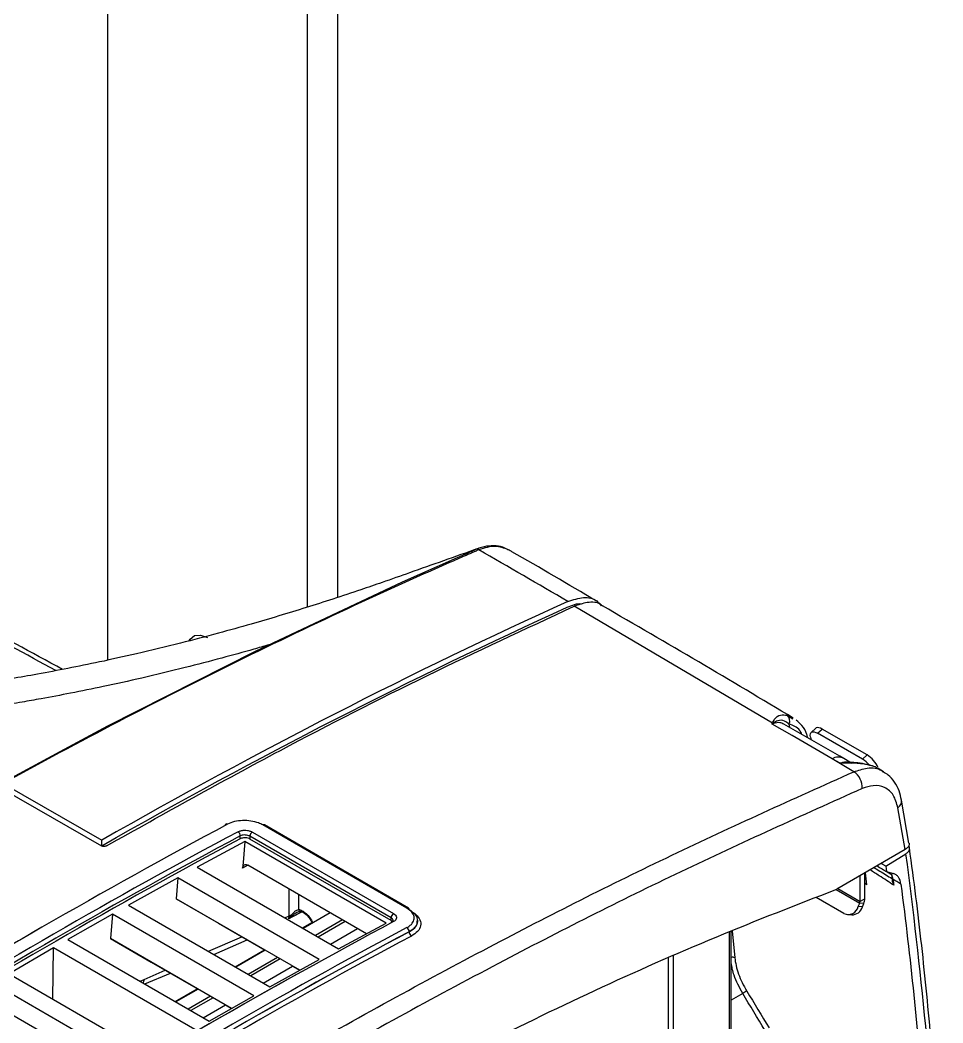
# Model space of a CAD drawing. Extents: x 14.8 to 109.8, y 1.6 to 86.6.
# Drawn here: x 24.509 to 28.592, y 70.507 to 74.945 of the extents above; entities that cross this region are included whole.
import ezdxf

# ---------------------------------------------------------------- set-up
doc = ezdxf.new("R2010")
doc.units = 0
doc.header["$MEASUREMENT"] = 0
doc.layers.add('OBJECT', color=7, linetype='CONTINUOUS')

msp = doc.modelspace()

# ---------------------------------------------------------------- linework, layer by layer
at = {"layer": 'OBJECT'}
for p, q in [((24.8962, 76.8564), (24.8962, 72.1124)), ((25.9144, 76.6277), (25.9144, 72.39)), ((25.78, 76.5501), (25.78, 72.3469)), ((26.5262, 72.6031), (26.5384, 72.6055)), ((27.8378, 71.8341), (26.9602, 72.3508)), ((27.9026, 71.8686), (27.9286, 71.8532)), ((27.9113, 71.8298), (27.9136, 71.816)), ((28.0299, 71.8112), (28.0094, 71.793)), ((28.0382, 71.7891), (28.0587, 71.8073)), ((28.2567, 71.693), (28.0587, 71.8073)), ((28.0068, 71.7726), (28.0101, 71.7603)), ((28.2362, 71.6748), (28.0382, 71.7891)), ((24.4521, 71.5822), (24.686, 71.708)), ((28.1983, 71.6189), (28.102, 71.6765)), ((28.1372, 71.6567), (28.102, 71.6765)), ((28.188, 71.6575), (28.1538, 71.6773)), ((28.2567, 71.693), (28.2362, 71.6748)), ((28.3302, 71.6187), (28.306, 71.6331)), ((24.432, 71.5689), (24.8704, 71.3158)), ((24.4335, 71.5425), (24.8697, 71.2907)), ((28.442, 71.3026), (28.4095, 71.4928)), ((28.4253, 71.2751), (28.3933, 71.4599)), ((26.2208, 71.0153), (25.5832, 71.3834)), ((26.2278, 71.0158), (25.5903, 71.3838)), ((24.8704, 71.2913), (24.8704, 71.3158)), ((25.5043, 71.3099), (25.2934, 71.1963)), ((25.4838, 71.3223), (25.4838, 71.335)), ((26.1292, 70.9492), (25.5043, 71.3099)), ((26.151, 70.9729), (25.5262, 71.3335)), ((25.5262, 71.3335), (25.5262, 71.3213)), ((26.1506, 70.9609), (25.5262, 71.3213)), ((25.5373, 71.3519), (26.162, 70.9913)), ((28.4253, 71.2751), (28.1228, 71.099)), ((28.3395, 71.2005), (28.4288, 71.2557)), ((25.2934, 71.1963), (25.9183, 70.8356)), ((25.5176, 71.2048), (25.494, 71.1924)), ((26.0419, 70.9022), (25.517, 71.2052)), ((28.3006, 71.2025), (28.3062, 71.1993)), ((28.3062, 71.1991), (28.3054, 71.2053)), ((28.3395, 71.2005), (28.3425, 71.1773)), ((28.3459, 71.1763), (28.3684, 71.1634)), ((25.2078, 71.1495), (24.9893, 71.0283)), ((25.2078, 71.1495), (25.1996, 71.0567)), ((25.8327, 70.7888), (25.2078, 71.1495)), ((28.2256, 71.0451), (28.2256, 71.1589)), ((28.2468, 71.0573), (28.2468, 71.1712)), ((28.3685, 71.1568), (28.3623, 71.1696)), ((28.3714, 71.1431), (28.3715, 71.1423)), ((28.1204, 71.0981), (28.2242, 71.0381)), ((28.1275, 71.1017), (28.2256, 71.0451)), ((28.2563, 71.1192), (28.2468, 71.1249)), ((25.1996, 71.0567), (25.3867, 70.9487)), ((25.7466, 70.741), (25.1996, 71.0567)), ((25.7419, 71.0754), (25.7419, 71.0095)), ((28.1545, 70.9923), (28.032, 71.0631)), ((28.2468, 71.0573), (28.2256, 71.0451)), ((24.9893, 71.0283), (25.6143, 70.6675)), ((28.2181, 71.0225), (28.2242, 71.0381)), ((28.2365, 71.0209), (28.2181, 71.0225)), ((28.2426, 71.0365), (28.2242, 71.0381)), ((28.2365, 71.0209), (28.2426, 71.0365)), ((24.9183, 70.9884), (24.7212, 70.8762)), ((24.9183, 70.9884), (24.9089, 70.881)), ((25.5434, 70.6276), (24.9183, 70.9884)), ((25.681, 70.9726), (25.6995, 70.9807)), ((25.6986, 70.9688), (25.6995, 70.9807)), ((25.8815, 70.9948), (25.762, 70.9258)), ((25.7958, 70.961), (25.8026, 70.9492)), ((25.7981, 70.9621), (25.8048, 70.9505)), ((25.9361, 70.9632), (25.8167, 70.8943)), ((25.948, 70.9564), (25.8285, 70.8874)), ((26.1506, 70.9609), (26.151, 70.9729)), ((26.2675, 70.9593), (26.2675, 70.9606)), ((28.1704, 70.9873), (28.1887, 70.9856)), ((25.3867, 70.9487), (25.5942, 70.8289)), ((25.7586, 70.9278), (25.8008, 70.9522)), ((25.8831, 70.8559), (26.0026, 70.9249)), ((25.9183, 70.8356), (26.1292, 70.9492)), ((26.2309, 70.9103), (26.2308, 70.9108)), ((27.6461, 70.9103), (27.6461, 69.1789)), ((27.6555, 70.22), (27.6555, 70.914)), ((27.6594, 70.9156), (27.6716, 70.7958)), ((24.7212, 70.8762), (25.3466, 70.5152)), ((24.9089, 70.881), (25.0889, 70.777)), ((25.4451, 70.5714), (24.9089, 70.881)), ((25.3426, 70.8243), (25.4902, 70.889)), ((25.3669, 70.8103), (25.5138, 70.8753)), ((24.6576, 70.8395), (24.4605, 70.7245)), ((24.6541, 70.6127), (24.6576, 70.8395)), ((25.283, 70.4784), (24.6576, 70.8395)), ((25.461, 70.756), (25.5907, 70.8309)), ((25.5942, 70.8289), (25.4644, 70.754)), ((25.0889, 70.777), (25.2966, 70.6571)), ((25.6488, 70.7974), (25.5191, 70.7225)), ((25.6607, 70.7905), (25.5309, 70.7156)), ((25.6143, 70.6675), (25.8327, 70.7888)), ((25.6523, 70.7954), (25.6607, 70.7905)), ((27.3789, 65.9685), (27.3789, 70.795)), ((27.4001, 65.9562), (27.4001, 70.8044)), ((25.0582, 70.6997), (25.1518, 70.7407)), ((25.5855, 70.6841), (25.7153, 70.759)), ((25.7187, 70.757), (25.7466, 70.7409)), ((24.4605, 70.7245), (25.0862, 70.3632)), ((25.0407, 70.6918), (25.0582, 70.6997)), ((25.0609, 70.6801), (25.1751, 70.7273)), ((25.0153, 70.3212), (24.3895, 70.6825)), ((25.1952, 70.6026), (25.2932, 70.6591)), ((25.2966, 70.6571), (25.1987, 70.6006)), ((25.3512, 70.6256), (25.2533, 70.569)), ((25.3631, 70.6188), (25.2651, 70.5622)), ((25.3466, 70.5152), (25.5434, 70.6276)), ((25.3547, 70.6236), (25.3631, 70.6188)), ((27.7066, 70.6376), (27.6555, 70.6087)), ((24.3881, 70.5935), (24.9391, 70.2754)), ((25.3198, 70.5307), (25.4177, 70.5872)), ((25.4212, 70.5852), (25.4451, 70.5714))]:
    msp.add_line(p, q, dxfattribs=at)
at = {"layer": 'OBJECT', "flags": 128}
for points in [[(24.686, 71.708), (24.8978, 71.8219), (25.5504, 72.153), (26.2013, 72.4593), (26.5214, 72.601), (26.5214, 72.601), (26.5214, 72.601)], [(25.2578, 72.1992), (25.2616, 72.2054), (25.2813, 72.2211), (25.3079, 72.2235), (25.3381, 72.2122)], [(28.102, 71.6765), (27.9253, 71.7786), (27.8367, 71.8297)], [(28.1538, 71.6773), (28.1368, 71.6871), (27.8891, 71.8301)], [(28.0068, 71.7726), (28.0054, 71.7801), (28.0058, 71.7864), (28.0078, 71.7913), (28.0114, 71.7944), (28.0165, 71.7958), (28.0228, 71.7954), (28.0301, 71.7931), (28.0382, 71.7891)], [(28.0587, 71.8073), (28.0506, 71.8113), (28.0433, 71.8135), (28.037, 71.814), (28.0319, 71.8126), (28.0299, 71.8112)], [(25.5043, 71.3099), (25.4962, 71.2172), (25.494, 71.1924)], [(28.3395, 71.2005), (28.3261, 71.2085), (28.3187, 71.213)], [(28.3425, 71.1773), (28.3465, 71.1762), (28.3734, 71.1686)], [(25.6995, 70.9807), (25.6995, 71.0288), (25.6995, 71.0998)], [(25.0582, 70.6997), (25.0561, 70.6903), (25.0537, 70.6843)]]:
    msp.add_lwpolyline(points, dxfattribs=at)
at = {"layer": 'OBJECT'}
for centre, radius, start, end in [((26.5301, 72.5877), 0.0158, 55.2265, 104.2421), ((-29.2157, -26.3326), 112.186, 61.295009, 61.525806), ((27.8841, 71.8441), 0.0307, 332.2975, 52.9476), ((27.8332, 71.7997), 0.0348, 76.4733, 82.3696), ((28.1286, 71.6265), 0.0567, 63.6726, 118.0219), ((28.1708, 71.5675), 0.1257, 39.9778, 58.6538), ((28.1886, 71.5818), 0.1304, 25.3442, 58.5106), ((28.1519, 71.5489), 0.084, 357.0649, 56.4471), ((28.3749, 71.4897), 0.0351, 301.6889, 4.9809), ((25.4235, 71.3815), 0.00686, 52.3929, 185.8771), ((25.4614, 71.3346), 0.0224, 1.0036, 57.0343), ((25.5872, 71.3773), 0.00728, 64.9505, 123.0671), ((25.5492, 71.3323), 0.023, 121.2043, 176.8967), ((28.3647, 71.1339), 0.0125, 57.6121, 78.0348), ((28.3637, 71.1341), 0.0141, 59.1916, 74.3631), ((28.2061, 71.0455), 0.0195, 337.9777, 358.8906), ((28.1883, 71.0585), 0.0586, 337.9781, 358.8929), ((25.7525, 71.0115), 0.0108, 190.9128, 255.375), ((26.2248, 71.0092), 0.00728, 64.9505, 123.0671), ((26.2237, 71.0098), 0.00731, 354.8753, 55.1604), ((28.1739, 71.0335), 0.0456, 244.7493, 345.9979), ((28.1889, 71.0353), 0.0497, 269.7601, 343.1175), ((25.7176, 70.9494), 0.0361, 102.811, 120.0815), ((25.7238, 70.9985), 0.0198, 224.2614, 237.5789), ((25.7925, 70.9706), 0.0102, 288.5589, 303.576), ((26.1739, 70.9716), 0.023, 121.2043, 176.8967), ((26.1585, 70.9503), 0.00753, 121.9348, 183.8045), ((26.1576, 70.9496), 0.0077, 55.02, 113.4848), ((26.2085, 70.9104), 0.0224, 0.9865, 57.0317), ((26.2532, 70.9107), 0.0224, 180.9863, 237.0315), ((27.662, 70.7772), 0.0209, 62.7571, 108.1698), ((27.7922, 70.5123), 0.1517, 116.2901, 124.3271)]:
    msp.add_arc(centre, radius, start, end, dxfattribs=at)
for centre, major_axis, ratio, start_param, end_param in [((24.391, 46.5395), (14.6122, 26.2034), 0.567218, 0.654634, 0.753888), ((24.2354, 46.6237), (15.3995, 25.7835), 0.567225, 0.755018, 0.832465), ((25.0281, 46.1661), (14.6132, 26.2373), 0.587362, 0.737859, 0.814708), ((25.0387, 46.1602), (14.6057, 26.2243), 0.587367, 0.737854, 0.814704), ((25.0387, 46.16), (14.5984, 26.2112), 0.587367, 0.737844, 0.814714), ((24.9761, 46.1961), (15.3995, 25.7835), 0.567225, 0.755317, 0.832166), ((24.2248, 46.6301), (15.392, 25.7705), 0.56722, 0.793744, 0.832469), ((25.7688, 45.7385), (14.6132, 26.2373), 0.587362, 0.73756, 0.815007), ((25.7794, 45.7326), (14.6057, 26.2243), 0.587367, 0.737555, 0.815002), ((25.7794, 45.7322), (14.6057, 26.2243), 0.587367, 0.737555, 0.815002), ((25.79, 45.7263), (14.5982, 26.2113), 0.587372, 0.737551, 0.814998), ((24.9655, 46.2025), (15.392, 25.7705), 0.56722, 0.775183, 0.83217)]:
    msp.add_ellipse(centre, major_axis=major_axis, ratio=ratio, start_param=start_param, end_param=end_param, dxfattribs=at)
for points, knots in [([(24.697, 72.0715), (24.4231, 72.2207), (23.86, 72.5274), (22.9973, 72.9849), (22.1116, 73.4456), (21.4345, 73.7905), (21.053, 73.982), (20.9714, 74.023)], [0, 0, 0, 0, 0.22458, 0.461566, 0.69855, 0.935534, 1, 1, 1, 1]), ([(26.5378, 72.6073), (26.4859, 72.5889), (26.3848, 72.5531), (26.2428, 72.5023), (26.1213, 72.4597), (26.006, 72.4201), (25.8955, 72.3835), (25.7746, 72.3449), (25.6536, 72.3078), (25.5244, 72.2699), (25.3796, 72.2294), (25.2109, 72.1852), (25.0353, 72.1428), (24.8689, 72.1059), (24.7225, 72.076), (24.5926, 72.0514), (24.4634, 72.0289), (24.3218, 72.0064), (24.1551, 71.9825), (24.0339, 71.9687), (23.9703, 71.9614)], [0, 0, 0, 0, 0.062756, 0.122508, 0.170719, 0.207762, 0.25787, 0.30538, 0.35342, 0.401741, 0.458571, 0.523976, 0.599329, 0.662813, 0.716271, 0.767528, 0.811397, 0.863487, 0.928293, 1, 1, 1, 1]), ([(26.5391, 72.6007), (26.5336, 72.5985), (26.5283, 72.5961), (26.5175, 72.5914), (26.5013, 72.5844), (26.4634, 72.5679), (26.3878, 72.5348), (26.3229, 72.506), (26.193, 72.448), (26.1064, 72.4087), (25.8466, 72.2888), (25.6732, 72.2063), (25.1527, 71.951), (24.8051, 71.7705), (24.4576, 71.5799)], [0, 0, 0, 0, 0.007813, 0.007813, 0.015625, 0.03125, 0.0625, 0.125, 0.125, 0.25, 0.25, 0.5, 0.5, 1, 1, 1, 1]), ([(26.6668, 72.6011), (26.6626, 72.6038), (26.6475, 72.6138), (26.6154, 72.6195), (26.5727, 72.618), (26.5414, 72.6094), (26.5234, 72.6019), (26.521, 72.6009)], [0, 0, 0, 0, 0.10613, 0.383721, 0.66587, 0.955102, 1, 1, 1, 1]), ([(26.5214, 72.601), (26.5214, 72.601), (26.5214, 72.601), (26.5214, 72.601), (26.523, 72.6017), (26.5246, 72.6024), (26.5262, 72.6031)], [-0.00000006, -0.00000006, -0.00000006, -0.00000006, 0, 0, 0, 0.0001812267, 0.0001812267, 0.0001812267, 0.0001812267]), ([(26.6694, 72.6006), (26.651, 72.6083), (26.6134, 72.6238), (26.5642, 72.6085), (26.5391, 72.6007)], [0, 0, 0, 0, 0.490939, 1, 1, 1, 1]), ([(27.0582, 72.3751), (26.9346, 72.4478), (26.8058, 72.5236), (26.675, 72.5984), (26.6698, 72.6014)], [0, 0, 0, 0, 0.959944, 1, 1, 1, 1]), ([(26.9328, 72.3724), (26.9564, 72.3801), (27.0035, 72.3954), (27.0553, 72.3849), (27.0743, 72.3605), (27.0805, 72.3525)], [0, 0, 0, 0, 0.402692, 0.805386, 1, 1, 1, 1]), ([(24.8911, 71.2905), (25.1479, 71.4339), (25.6219, 71.6985), (26.3119, 72.0496), (26.744, 72.2504), (26.9602, 72.3508)], [0, 0, 0, 0, 0.371392, 0.685542, 1, 1, 1, 1]), ([(26.93, 72.3464), (26.9524, 72.3561), (26.9762, 72.3664), (26.9949, 72.3612), (26.9961, 72.3609)], [0, 0, 0, 0, 0.938777, 1, 1, 1, 1]), ([(27.0857, 72.3519), (27.0837, 72.3538), (27.0669, 72.3698), (27.0225, 72.3718), (26.9796, 72.3574), (26.9602, 72.3508)], [0, 0, 0, 0, 0.067802, 0.577498, 1, 1, 1, 1]), ([(27.9303, 71.8562), (27.7914, 71.9392), (27.5123, 72.1057), (27.2287, 72.2703), (27.0864, 72.353)], [0, 0, 0, 0, 0.497961, 1, 1, 1, 1]), ([(25.6077, 72.18), (25.5861, 72.1736), (25.5178, 72.1536), (25.3952, 72.1198), (25.2302, 72.0767), (25.0555, 72.0345), (24.8864, 71.9971), (24.7378, 71.9669), (24.618, 71.9443), (24.5134, 71.926), (24.4123, 71.9092), (24.2878, 71.8903), (24.1424, 71.8701), (24.0369, 71.8582), (23.983, 71.8521)], [0, 0, 0, 0, 0.041024, 0.129957, 0.231364, 0.350935, 0.455997, 0.544818, 0.624905, 0.675845, 0.736191, 0.809301, 0.902436, 1, 1, 1, 1]), ([(27.8378, 71.8341), (27.841, 71.8401), (27.8498, 71.8569), (27.8698, 71.8725), (27.8927, 71.8698), (27.9026, 71.8686)], [0, 0, 0, 0, 0.242075, 0.675295, 1, 1, 1, 1]), ([(27.9113, 71.8298), (27.9049, 71.8347), (27.8889, 71.8471), (27.8661, 71.8483), (27.8481, 71.8376), (27.8413, 71.8335)], [0, 0, 0, 0, 0.28791, 0.730283, 1, 1, 1, 1]), ([(27.9943, 71.7694), (27.9931, 71.7744), (27.9883, 71.7952), (27.9719, 71.8229), (27.9523, 71.8396), (27.9436, 71.847)], [0, 0, 0, 0, 0.151341, 0.62546, 1, 1, 1, 1]), ([(27.8885, 71.829), (27.8828, 71.832), (27.8696, 71.8387), (27.8503, 71.8352), (27.8386, 71.8305), (27.8367, 71.8297)], [0, 0, 0, 0, 0.394367, 0.902126, 1, 1, 1, 1]), ([(27.8367, 71.8297), (27.8368, 71.8298), (27.8371, 71.8312), (27.8374, 71.8327), (27.8378, 71.8341)], [0, 0, 0, 0, 0.042902, 1, 1, 1, 1]), ([(27.8413, 71.8335), (27.8402, 71.8326), (27.8387, 71.8314), (27.8372, 71.8301), (27.8368, 71.8298), (27.8367, 71.8297)], [0, 0, 0, 0, 0.735219, 0.953666, 1, 1, 1, 1]), ([(27.9684, 71.7843), (27.9655, 71.7905), (27.9534, 71.8155), (27.9294, 71.8236), (27.9113, 71.8298)], [0, 0, 0, 0, 0.245641, 1, 1, 1, 1]), ([(28.1372, 71.6567), (28.139, 71.6574), (28.1504, 71.6621), (28.1692, 71.6657), (28.1818, 71.6593), (28.1873, 71.6565)], [0, 0, 0, 0, 0.090621, 0.603663, 1, 1, 1, 1]), ([(23.0587, 68.6518), (23.3521, 68.8584), (23.9395, 69.2721), (24.8225, 69.8393), (25.705, 70.3671), (26.5614, 70.8366), (27.3934, 71.2573), (27.9298, 71.4983), (28.1983, 71.6189)], [0, 0, 0, 0, 0.171879, 0.344058, 0.51475, 0.685735, 0.842753, 1, 1, 1, 1]), ([(28.1372, 71.6567), (28.1374, 71.6567), (28.1378, 71.6568), (28.1392, 71.6571), (28.143, 71.6579), (28.1567, 71.6605), (28.1688, 71.6602), (28.1785, 71.66)], [0, 0, 0, 0, 0.01038, 0.031401, 0.093583, 0.282001, 1, 1, 1, 1]), ([(28.2872, 71.642), (28.2757, 71.6452), (28.2488, 71.6528), (28.1942, 71.6578), (28.1543, 71.6577), (28.1374, 71.6567), (28.1372, 71.6567)], [0, 0, 0, 0, 0.302737, 0.709119, 0.997003, 1, 1, 1, 1]), ([(28.2833, 71.6436), (28.2824, 71.644), (28.2723, 71.6479), (28.2469, 71.6534), (28.2115, 71.6587), (28.1873, 71.6596), (28.1785, 71.6599)], [0, 0, 0, 0, 0.035046, 0.405644, 0.782812, 1, 1, 1, 1]), ([(28.1983, 71.6189), (28.2182, 71.6252), (28.2622, 71.6392), (28.3083, 71.6361), (28.3261, 71.6193), (28.3285, 71.6169)], [0, 0, 0, 0, 0.41712, 0.918858, 1, 1, 1, 1]), ([(28.3046, 71.6312), (28.3023, 71.6336), (28.2974, 71.6388), (28.2907, 71.6409), (28.2872, 71.642)], [0, 0, 0, 0, 0.4773987, 1, 1, 1, 1]), ([(28.4089, 71.4925), (28.4061, 71.5066), (28.4002, 71.536), (28.3796, 71.5734), (28.3558, 71.6025), (28.3362, 71.6135), (28.3288, 71.6176)], [0, 0, 0, 0, 0.265404, 0.553116, 0.830882, 1, 1, 1, 1]), ([(28.2357, 71.5446), (27.9682, 71.4244), (27.4328, 71.1839), (26.6028, 70.7643), (25.7477, 70.2955), (24.8674, 69.7691), (23.9857, 69.2027), (23.3994, 68.7899), (23.106, 68.5833)], [0, 0, 0, 0, 0.157018, 0.314265, 0.484956, 0.655942, 0.827821, 1, 1, 1, 1]), ([(28.3933, 71.4599), (28.3876, 71.4797), (28.3763, 71.5192), (28.3364, 71.5524), (28.2878, 71.5621), (28.252, 71.5501), (28.2357, 71.5446)], [0, 0, 0, 0, 0.261052, 0.522109, 0.783053, 1, 1, 1, 1]), ([(25.5832, 71.3834), (25.5772, 71.3865), (25.5618, 71.3943), (25.5306, 71.402), (25.4933, 71.4041), (25.4565, 71.3994), (25.4373, 71.3911), (25.4277, 71.3869)], [0, 0, 0, 0, 0.140538, 0.354959, 0.56978, 0.784884, 1, 1, 1, 1]), ([(25.4736, 71.3534), (25.4776, 71.3551), (25.4854, 71.3585), (25.5004, 71.3604), (25.5157, 71.3595), (25.5285, 71.3564), (25.5348, 71.3532), (25.5373, 71.3519)], [0, 0, 0, 0, 0.2148326, 0.4296415, 0.6444586, 0.8592497, 1, 1, 1, 1]), ([(25.5262, 71.3335), (25.5246, 71.3344), (25.5204, 71.3366), (25.5119, 71.3387), (25.5017, 71.3394), (25.4917, 71.3383), (25.4864, 71.3361), (25.4838, 71.335)], [0, 0, 0, 0, 0.140763, 0.355589, 0.57043, 0.785225, 1, 1, 1, 1]), ([(25.5262, 71.3213), (25.5236, 71.3226), (25.5184, 71.3251), (25.5084, 71.3268), (25.4982, 71.3267), (25.4897, 71.325), (25.4855, 71.3231), (25.4838, 71.3223)], [0, 0, 0, 0, 0.2147457, 0.4294892, 0.6442864, 0.8591185, 1, 1, 1, 1]), ([(24.8911, 71.2905), (24.8898, 71.2899), (24.8872, 71.2887), (24.8823, 71.2879), (24.8772, 71.2881), (24.8728, 71.2891), (24.8706, 71.2902), (24.8697, 71.2907)], [0, 0, 0, 0, 0.212347, 0.424689, 0.63707, 0.849451, 1, 1, 1, 1]), ([(28.4427, 71.3026), (28.4426, 71.2988), (28.4425, 71.2911), (28.4352, 71.2816), (28.428, 71.2769), (28.4253, 71.2751)], [0, 0, 0, 0, 0.375528, 0.761735, 1, 1, 1, 1]), ([(28.4288, 71.2557), (28.433, 71.2589), (28.4414, 71.2652), (28.4458, 71.277), (28.4456, 71.2861), (28.4418, 71.2905), (28.4411, 71.2913)], [0, 0, 0, 0, 0.310476, 0.621004, 0.929954, 1, 1, 1, 1]), ([(28.5925, 69.7364), (28.5922, 69.7426), (28.5844, 69.898), (28.5614, 70.198), (28.5223, 70.6351), (28.4831, 70.9966), (28.454, 71.2099), (28.4442, 71.2819)], [0, 0, 0, 0, 0.0116714, 0.2923455, 0.5742444, 0.8561776, 1, 1, 1, 1]), ([(25.494, 71.1924), (25.4945, 71.1951), (25.4955, 71.2005), (25.4998, 71.2059), (25.5057, 71.2084), (25.5118, 71.2078), (25.5156, 71.2059), (25.517, 71.2052)], [0, 0, 0, 0, 0.217427, 0.434856, 0.652163, 0.86922, 1, 1, 1, 1]), ([(28.3748, 71.117), (28.3534, 71.1308), (28.3186, 71.1534), (28.2836, 71.176), (28.2701, 71.1848)], [0, 0, 0, 0, 0.613751, 1, 1, 1, 1]), ([(28.2876, 71.195), (28.296, 71.1898), (28.3226, 71.1735), (28.3492, 71.1573), (28.3673, 71.1462)], [0, 0, 0, 0, 0.315333, 1, 1, 1, 1]), ([(28.3062, 71.1991), (28.3139, 71.1945), (28.3215, 71.1899), (28.3292, 71.1853), (28.3336, 71.1826), (28.338, 71.18), (28.3425, 71.1773)], [-0.01071071, -0.01071071, -0.01071071, -0.01071071, 0.00782694, 0.00782694, 0.00782694, 0.01853764, 0.01853764, 0.01853764, 0.01853764]), ([(28.2563, 71.1192), (28.254, 71.1369), (28.2518, 71.1547), (28.2494, 71.1725), (28.2494, 71.1727)], [0, 0, 0, 0, 0.9877383, 1, 1, 1, 1]), ([(28.3673, 71.1462), (28.3673, 71.141), (28.3681, 71.1359), (28.3708, 71.1262), (28.3726, 71.1215), (28.3748, 71.117)], [0, 0, 0, 0, 0.5, 0.5, 1, 1, 1, 1]), ([(28.4065, 71.122), (28.4049, 71.1343), (28.4013, 71.1446), (28.3927, 71.1567), (28.3894, 71.16), (28.382, 71.1653), (28.3779, 71.1673), (28.3734, 71.1686)], [0, 0, 0, 0, 0.5, 0.5, 0.75, 0.75, 1, 1, 1, 1]), ([(23.2422, 68.2815), (23.2592, 68.2948), (23.4529, 68.446), (23.8248, 68.7266), (24.36, 69.1065), (24.8974, 69.4636), (25.4362, 69.7974), (25.9756, 70.1076), (26.5148, 70.3938), (27.0529, 70.655), (27.5895, 70.893), (27.9451, 71.0303), (28.1228, 71.099)], [0, 0, 0, 0, 0.010564, 0.120488, 0.230452, 0.340376, 0.4503, 0.560264, 0.670188, 0.780112, 0.890076, 1, 1, 1, 1]), ([(25.7096, 70.9846), (25.7105, 70.9857), (25.715, 70.991), (25.7227, 70.9994), (25.7329, 71.0075), (25.7392, 71.0089), (25.7419, 71.0095)], [0, 0, 0, 0, 0.090777, 0.428876, 0.751507, 1, 1, 1, 1]), ([(25.7318, 70.9948), (25.7343, 70.9963), (25.7396, 70.9996), (25.7467, 71.0013), (25.7488, 71.0011), (25.7498, 71.001)], [0, 0, 0, 0, 0.3275, 0.711724, 1, 1, 1, 1]), ([(25.7419, 71.0095), (25.7441, 71.009), (25.752, 71.0072), (25.7665, 70.9993), (25.7842, 70.9834), (25.7935, 70.9692), (25.7981, 70.9621)], [0, 0, 0, 0, 0.117031, 0.411237, 0.705621, 1, 1, 1, 1]), ([(25.7516, 71.0002), (25.7533, 70.9999), (25.7585, 70.9991), (25.7713, 70.991), (25.7853, 70.9775), (25.7923, 70.966), (25.7955, 70.9608)], [0, 0, 0, 0, 0.143717, 0.449725, 0.750127, 1, 1, 1, 1]), ([(26.2206, 70.9291), (26.2261, 70.9324), (26.2396, 70.9407), (26.2522, 70.9577), (26.2543, 70.9783), (26.2444, 70.9988), (26.2287, 71.0098), (26.2208, 71.0153)], [0, 0, 0, 0, 0.142759, 0.357351, 0.571627, 0.785824, 1, 1, 1, 1]), ([(26.231, 71.0091), (26.2399, 71.0029), (26.2578, 70.9905), (26.269, 70.9671), (26.2666, 70.9436), (26.2524, 70.9241), (26.237, 70.9146), (26.2308, 70.9108)], [0, 0, 0, 0, 0.214253, 0.428502, 0.642775, 0.857305, 1, 1, 1, 1]), ([(26.2411, 71.0015), (26.2479, 70.9971), (26.2651, 70.9858), (26.2811, 70.9635), (26.2838, 70.9372), (26.2712, 70.9116), (26.2511, 70.8985), (26.2411, 70.8919)], [0, 0, 0, 0, 0.140578, 0.355078, 0.569923, 0.784977, 1, 1, 1, 1]), ([(25.7546, 70.9969), (25.7431, 70.9911), (25.7244, 70.9817), (25.7057, 70.9724), (25.6986, 70.9688)], [0, 0, 0, 0, 0.616334, 1, 1, 1, 1]), ([(25.6986, 70.9688), (25.6986, 70.9689), (25.7023, 70.9741), (25.706, 70.9794), (25.7096, 70.9846)], [0, 0, 0, 0, 0.012796, 1, 1, 1, 1]), ([(25.7131, 70.9817), (25.7107, 70.9797), (25.7058, 70.9756), (25.701, 70.9712), (25.6986, 70.9689), (25.6986, 70.9688)], [0, 0, 0, 0, 0.492221, 0.986349, 1, 1, 1, 1]), ([(25.7316, 70.9951), (25.7267, 70.9918), (25.7205, 70.9877), (25.7145, 70.9828), (25.7131, 70.9817)], [0, 0, 0, 0, 0.779547, 1, 1, 1, 1]), ([(25.7344, 70.9963), (25.7335, 70.996), (25.7325, 70.9957), (25.7316, 70.9951), (25.7316, 70.9951)], [0, 0, 0, 0, 0.981567, 1, 1, 1, 1]), ([(26.1553, 70.9572), (26.1551, 70.9574), (26.1541, 70.9589), (26.1522, 70.96), (26.1506, 70.9609)], [0, 0, 0, 0, 0.175401, 1, 1, 1, 1]), ([(26.1594, 70.9608), (26.1595, 70.9615), (26.1599, 70.964), (26.1573, 70.9684), (26.1531, 70.9714), (26.151, 70.9729)], [0, 0, 0, 0, 0.160504, 0.580281, 1, 1, 1, 1]), ([(26.1598, 70.961), (26.1598, 70.961), (26.1598, 70.9612), (26.159, 70.9599), (26.1569, 70.9576), (26.1546, 70.9567), (26.1545, 70.9567)], [0, 0, 0, 0, 0.043774, 0.547271, 0.992284, 1, 1, 1, 1]), ([(26.162, 70.9913), (26.1652, 70.989), (26.1717, 70.9845), (26.1757, 70.9761), (26.1749, 70.9676), (26.1697, 70.9607), (26.1642, 70.9573), (26.162, 70.9559)], [0, 0, 0, 0, 0.214695, 0.429409, 0.644212, 0.859085, 1, 1, 1, 1]), ([(26.2309, 70.9103), (26.2397, 70.9161), (26.2573, 70.9277), (26.2683, 70.9456), (26.2664, 70.9563), (26.2659, 70.9592)], [0, 0, 0, 0, 0.420912, 0.841788, 1, 1, 1, 1]), ([(27.6716, 70.7958), (27.6737, 70.7733), (27.6794, 70.7492), (27.6978, 70.6984), (27.7099, 70.6732), (27.725, 70.6483)], [0, 0, 0, 0, 0.5, 0.5, 1, 1, 1, 1]), ([(27.7066, 70.6376), (27.6918, 70.6649), (27.6663, 70.7116), (27.6587, 70.7551), (27.6555, 70.7732)], [0, 0, 0, 0, 0.584375, 1, 1, 1, 1])]:
    msp.add_open_spline(points, degree=3, knots=knots, dxfattribs=at)
for points in [[(26.9328, 72.3724), (26.8019, 72.4486), (26.6707, 72.5248), (26.5391, 72.6007)], [(24.8704, 71.2913), (25.5588, 71.6843), (26.2465, 72.0365), (26.93, 72.3464)], [(28.5763, 69.7109), (28.5452, 70.2391), (28.496, 70.7545), (28.4288, 71.2557)], [(28.3673, 71.1462), (28.3674, 71.1467), (28.3674, 71.1472), (28.3675, 71.1477)], [(28.3675, 71.1477), (28.3681, 71.1533), (28.3685, 71.1585), (28.3684, 71.1634)], [(28.3697, 71.1523), (28.3694, 71.1539), (28.369, 71.1553), (28.3685, 71.1568)], [(28.3714, 71.1431), (28.371, 71.1463), (28.3704, 71.1494), (28.3697, 71.1523)], [(28.4065, 71.122), (28.3948, 71.129), (28.3831, 71.1361), (28.3714, 71.1431)], [(28.3715, 71.1423), (28.3726, 71.1339), (28.3737, 71.1254), (28.3748, 71.117)], [(28.4065, 71.122), (28.4482, 70.7981), (28.4823, 70.4685), (28.509, 70.1331)], [(27.725, 70.6483), (27.7579, 70.5942), (27.7906, 70.5399), (27.8232, 70.4855)], [(27.8048, 70.4749), (27.7722, 70.5292), (27.7395, 70.5835), (27.7066, 70.6376)]]:
    msp.add_open_spline(points, degree=3, dxfattribs=at)

doc.saveas('drawing.dxf')
